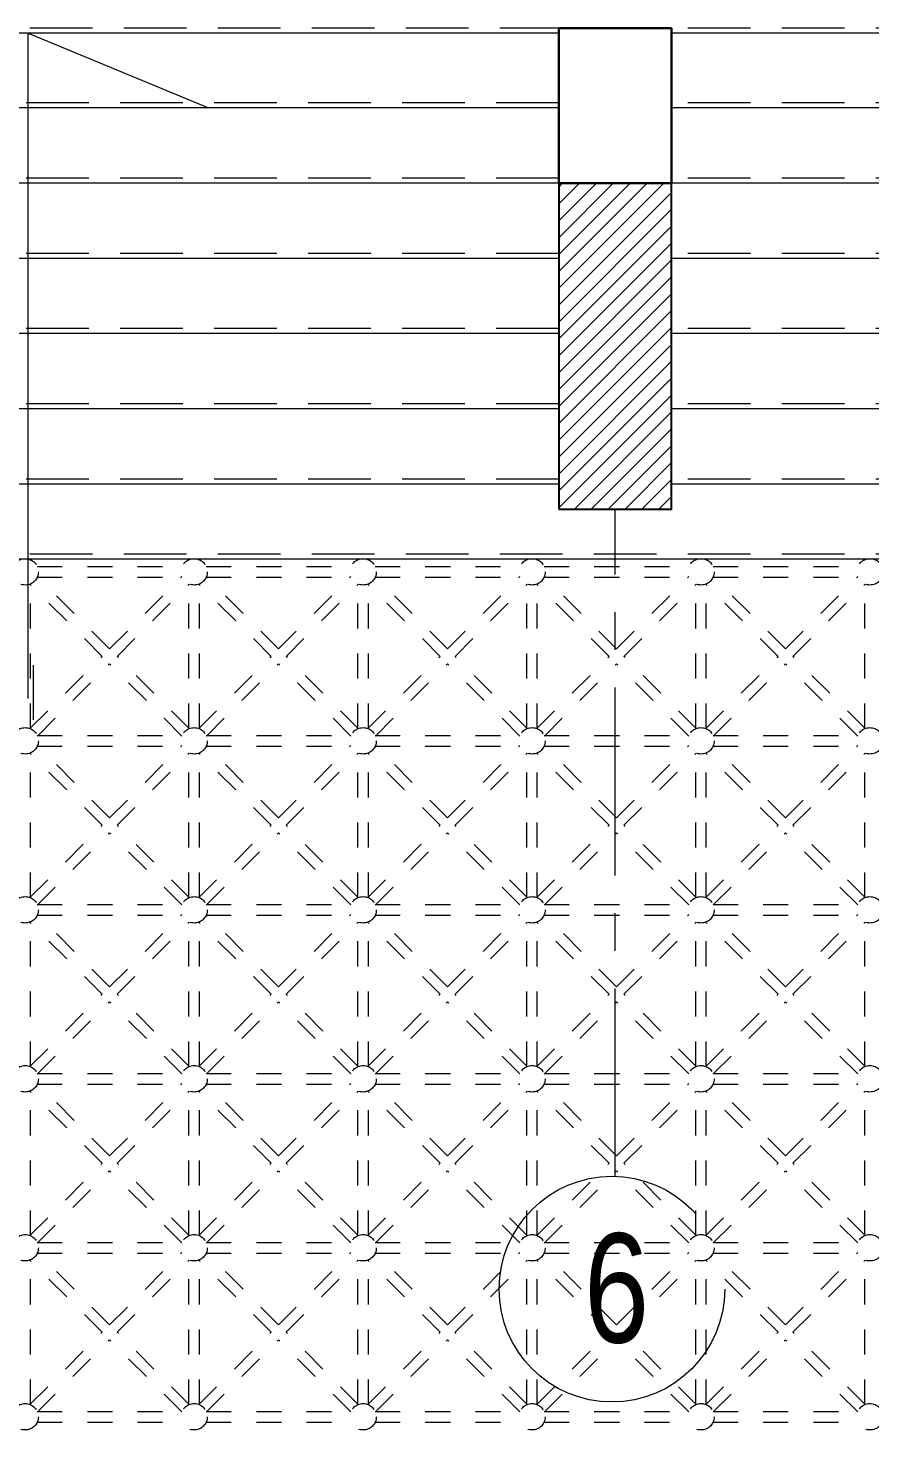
# Model space of a CAD drawing. Extents: x 800 to 995, y 398 to 804.
# Drawn here: x 888.19 to 891.55, y 772.94 to 778.53 of the extents above; entities that cross this region are included whole.
import ezdxf

# ---------------------------------------------------------------- set-up
doc = ezdxf.new("R2010")
doc.units = 0
doc.header["$MEASUREMENT"] = 0
doc.linetypes.add('CENTERX2', pattern=[4, 2.5, -0.5, 0.5, -0.5])
doc.linetypes.add('HIDDEN', pattern=[0.375, 0.25, -0.125])
for name, color, linetype, lineweight in [('axis', 1, 'CENTERX2', 5), ('Bayad', 250, 'CONTINUOUS', 0), ('Column', 6, 'CONTINUOUS', 25), ('hatch', 252, 'CONTINUOUS', 9), ('stairs', 50, 'CONTINUOUS', 9), ('txt in circle', 11, 'CONTINUOUS', 13), ('Wall', 252, 'CONTINUOUS', 30)]:
    doc.layers.add(name, color=color, linetype=linetype, lineweight=lineweight)
doc.styles.add('SOSA2', font='SOSA.shx', dxfattribs={"width": 0.8})

msp = doc.modelspace()

# ---------------------------------------------------------------- hatches: boundary and pattern name
at = {"layer": 'hatch'}
h = msp.add_hatch(dxfattribs=at)
h.set_pattern_fill('ANSI31', color=252, scale=0.015, style=0)
h.set_pattern_definition([(45, (1091.292394, 462.291326), (-0.0336759605, 0.0336759605), [])])
h.paths.add_polyline_path([(890.3102, 776.6134), (890.7602, 776.6134), (890.7602, 777.9134), (890.3102, 777.9134)])

# ---------------------------------------------------------------- linework, layer by layer
at = {"layer": 'axis', "color": 0, "ltscale": 0.3}
msp.add_line((890.5352, 773.9522), (890.5352, 776.6134), dxfattribs=at)
at = {"layer": 'axis', "color": 0}
msp.add_circle((890.5218, 773.5024), 0.45, dxfattribs=at)
at = {"layer": 'Bayad', "linetype": 'HIDDEN', "lineweight": 9, "ltscale": 0.01}
for p, q in [((888.2295, 776.3845), (888.807, 776.3845)), ((888.2295, 776.3845), (888.807, 776.3845)), ((888.9035, 776.3845), (889.481, 776.3845)), ((888.9035, 776.3845), (889.481, 776.3845)), ((889.5775, 776.3845), (890.155, 776.3845)), ((889.5775, 776.3845), (890.155, 776.3845)), ((890.2515, 776.3845), (890.829, 776.3845)), ((890.2515, 776.3845), (890.829, 776.3845)), ((890.9255, 776.3845), (891.503, 776.3845)), ((890.9255, 776.3845), (891.503, 776.3845)), ((888.4884, 776.0264), (888.2005, 776.3144)), ((888.4884, 776.0264), (888.2005, 776.3144)), ((888.2023, 775.7377), (888.2023, 776.3151)), ((888.2023, 775.7377), (888.2023, 776.3151)), ((888.2295, 776.3423), (888.807, 776.3423)), ((888.2295, 776.3423), (888.807, 776.3423)), ((888.5182, 776.0562), (888.2303, 776.3442)), ((888.5182, 776.0562), (888.2303, 776.3442)), ((888.5182, 776.0562), (888.8062, 776.3442)), ((888.5182, 776.0562), (888.8062, 776.3442)), ((888.548, 776.0264), (888.836, 776.3144)), ((888.548, 776.0264), (888.836, 776.3144)), ((888.8342, 775.7377), (888.8342, 776.3151)), ((888.8342, 775.7377), (888.8342, 776.3151)), ((889.1624, 776.0264), (888.8745, 776.3144)), ((889.1624, 776.0264), (888.8745, 776.3144)), ((888.8763, 775.7377), (888.8763, 776.3151)), ((888.8763, 775.7377), (888.8763, 776.3151)), ((888.9035, 776.3423), (889.481, 776.3423)), ((888.9035, 776.3423), (889.481, 776.3423)), ((889.1922, 776.0562), (888.9043, 776.3442)), ((889.1922, 776.0562), (888.9043, 776.3442)), ((889.1922, 776.0562), (889.4802, 776.3442)), ((889.1922, 776.0562), (889.4802, 776.3442)), ((889.222, 776.0264), (889.51, 776.3144)), ((889.222, 776.0264), (889.51, 776.3144)), ((889.5082, 775.7377), (889.5082, 776.3151)), ((889.5082, 775.7377), (889.5082, 776.3151)), ((889.8364, 776.0264), (889.5485, 776.3144)), ((889.8364, 776.0264), (889.5485, 776.3144)), ((889.5503, 775.7377), (889.5503, 776.3151)), ((889.5503, 775.7377), (889.5503, 776.3151)), ((889.5775, 776.3423), (890.155, 776.3423)), ((889.5775, 776.3423), (890.155, 776.3423)), ((889.8662, 776.0562), (889.5783, 776.3442)), ((889.8662, 776.0562), (889.5783, 776.3442)), ((889.8662, 776.0562), (890.1542, 776.3442)), ((889.8662, 776.0562), (890.1542, 776.3442)), ((889.896, 776.0264), (890.184, 776.3144)), ((889.896, 776.0264), (890.184, 776.3144)), ((890.1822, 775.7377), (890.1822, 776.3151)), ((890.1822, 775.7377), (890.1822, 776.3151)), ((890.5104, 776.0264), (890.2225, 776.3144)), ((890.5104, 776.0264), (890.2225, 776.3144)), ((890.2243, 775.7377), (890.2243, 776.3151)), ((890.2243, 775.7377), (890.2243, 776.3151)), ((890.2515, 776.3423), (890.829, 776.3423)), ((890.2515, 776.3423), (890.829, 776.3423)), ((890.5402, 776.0562), (890.2523, 776.3442)), ((890.5402, 776.0562), (890.2523, 776.3442)), ((890.5402, 776.0562), (890.8282, 776.3442)), ((890.5402, 776.0562), (890.8282, 776.3442)), ((890.57, 776.0264), (890.858, 776.3144)), ((890.57, 776.0264), (890.858, 776.3144)), ((890.8562, 775.7377), (890.8562, 776.3151)), ((890.8562, 775.7377), (890.8562, 776.3151)), ((891.1844, 776.0264), (890.8965, 776.3144)), ((891.1844, 776.0264), (890.8965, 776.3144)), ((890.8983, 775.7377), (890.8983, 776.3151)), ((890.8983, 775.7377), (890.8983, 776.3151)), ((890.9255, 776.3423), (891.503, 776.3423)), ((890.9255, 776.3423), (891.503, 776.3423)), ((891.2142, 776.0562), (890.9263, 776.3442)), ((891.2142, 776.0562), (890.9263, 776.3442)), ((891.2142, 776.0562), (891.5022, 776.3442)), ((891.2142, 776.0562), (891.5022, 776.3442)), ((891.244, 776.0264), (891.532, 776.3144)), ((891.244, 776.0264), (891.532, 776.3144)), ((891.5302, 775.7377), (891.5302, 776.3151)), ((891.5302, 775.7377), (891.5302, 776.3151)), ((888.2005, 775.7384), (888.4884, 776.0264)), ((888.2005, 775.7384), (888.4884, 776.0264)), ((888.836, 775.7384), (888.548, 776.0264)), ((888.836, 775.7384), (888.548, 776.0264)), ((888.8745, 775.7384), (889.1624, 776.0264)), ((888.8745, 775.7384), (889.1624, 776.0264)), ((889.51, 775.7384), (889.222, 776.0264)), ((889.51, 775.7384), (889.222, 776.0264)), ((889.5485, 775.7384), (889.8364, 776.0264)), ((889.5485, 775.7384), (889.8364, 776.0264)), ((890.184, 775.7384), (889.896, 776.0264)), ((890.184, 775.7384), (889.896, 776.0264)), ((890.2225, 775.7384), (890.5104, 776.0264)), ((890.2225, 775.7384), (890.5104, 776.0264)), ((890.858, 775.7384), (890.57, 776.0264)), ((890.858, 775.7384), (890.57, 776.0264)), ((890.8965, 775.7384), (891.1844, 776.0264)), ((890.8965, 775.7384), (891.1844, 776.0264)), ((891.532, 775.7384), (891.244, 776.0264)), ((891.532, 775.7384), (891.244, 776.0264)), ((888.2303, 775.7086), (888.5182, 775.9966)), ((888.2303, 775.7086), (888.5182, 775.9966)), ((888.8062, 775.7086), (888.5182, 775.9966)), ((888.8062, 775.7086), (888.5182, 775.9966)), ((888.9043, 775.7086), (889.1922, 775.9966)), ((888.9043, 775.7086), (889.1922, 775.9966)), ((889.4802, 775.7086), (889.1922, 775.9966)), ((889.4802, 775.7086), (889.1922, 775.9966)), ((889.5783, 775.7086), (889.8662, 775.9966)), ((889.5783, 775.7086), (889.8662, 775.9966)), ((890.1542, 775.7086), (889.8662, 775.9966)), ((890.1542, 775.7086), (889.8662, 775.9966)), ((890.2523, 775.7086), (890.5402, 775.9966)), ((890.2523, 775.7086), (890.5402, 775.9966)), ((890.8282, 775.7086), (890.5402, 775.9966)), ((890.8282, 775.7086), (890.5402, 775.9966)), ((890.9263, 775.7086), (891.2142, 775.9966)), ((890.9263, 775.7086), (891.2142, 775.9966)), ((891.5022, 775.7086), (891.2142, 775.9966)), ((891.5022, 775.7086), (891.2142, 775.9966)), ((888.2295, 775.7105), (888.807, 775.7105)), ((888.2295, 775.7105), (888.807, 775.7105)), ((888.2295, 775.7105), (888.807, 775.7105)), ((888.2295, 775.7105), (888.807, 775.7105)), ((888.9035, 775.7105), (889.481, 775.7105)), ((888.9035, 775.7105), (889.481, 775.7105)), ((888.9035, 775.7105), (889.481, 775.7105)), ((888.9035, 775.7105), (889.481, 775.7105)), ((889.5775, 775.7105), (890.155, 775.7105)), ((889.5775, 775.7105), (890.155, 775.7105)), ((889.5775, 775.7105), (890.155, 775.7105)), ((889.5775, 775.7105), (890.155, 775.7105)), ((890.2515, 775.7105), (890.829, 775.7105)), ((890.2515, 775.7105), (890.829, 775.7105)), ((890.2515, 775.7105), (890.829, 775.7105)), ((890.2515, 775.7105), (890.829, 775.7105)), ((890.9255, 775.7105), (891.503, 775.7105)), ((890.9255, 775.7105), (891.503, 775.7105)), ((890.9255, 775.7105), (891.503, 775.7105)), ((890.9255, 775.7105), (891.503, 775.7105)), ((888.4884, 775.3524), (888.2005, 775.6404)), ((888.4884, 775.3524), (888.2005, 775.6404)), ((888.2023, 775.0637), (888.2023, 775.6411)), ((888.2023, 775.0637), (888.2023, 775.6411)), ((888.2295, 775.6683), (888.807, 775.6683)), ((888.2295, 775.6683), (888.807, 775.6683)), ((888.2295, 775.6683), (888.807, 775.6683)), ((888.2295, 775.6683), (888.807, 775.6683)), ((888.5182, 775.3822), (888.2303, 775.6702)), ((888.5182, 775.3822), (888.2303, 775.6702)), ((888.5182, 775.3822), (888.8062, 775.6702)), ((888.5182, 775.3822), (888.8062, 775.6702)), ((888.548, 775.3524), (888.836, 775.6404)), ((888.548, 775.3524), (888.836, 775.6404)), ((888.8342, 775.0637), (888.8342, 775.6411)), ((888.8342, 775.0637), (888.8342, 775.6411)), ((889.1624, 775.3524), (888.8745, 775.6404)), ((889.1624, 775.3524), (888.8745, 775.6404)), ((888.8763, 775.0637), (888.8763, 775.6411)), ((888.8763, 775.0637), (888.8763, 775.6411)), ((888.9035, 775.6683), (889.481, 775.6683)), ((888.9035, 775.6683), (889.481, 775.6683)), ((888.9035, 775.6683), (889.481, 775.6683)), ((888.9035, 775.6683), (889.481, 775.6683)), ((889.1922, 775.3822), (888.9043, 775.6702)), ((889.1922, 775.3822), (888.9043, 775.6702)), ((889.1922, 775.3822), (889.4802, 775.6702)), ((889.1922, 775.3822), (889.4802, 775.6702)), ((889.222, 775.3524), (889.51, 775.6404)), ((889.222, 775.3524), (889.51, 775.6404)), ((889.5082, 775.0637), (889.5082, 775.6411)), ((889.5082, 775.0637), (889.5082, 775.6411)), ((889.8364, 775.3524), (889.5485, 775.6404)), ((889.8364, 775.3524), (889.5485, 775.6404)), ((889.5503, 775.0637), (889.5503, 775.6411)), ((889.5503, 775.0637), (889.5503, 775.6411)), ((889.5775, 775.6683), (890.155, 775.6683)), ((889.5775, 775.6683), (890.155, 775.6683)), ((889.5775, 775.6683), (890.155, 775.6683)), ((889.5775, 775.6683), (890.155, 775.6683)), ((889.8662, 775.3822), (889.5783, 775.6702)), ((889.8662, 775.3822), (889.5783, 775.6702)), ((889.8662, 775.3822), (890.1542, 775.6702)), ((889.8662, 775.3822), (890.1542, 775.6702)), ((889.896, 775.3524), (890.184, 775.6404)), ((889.896, 775.3524), (890.184, 775.6404)), ((890.1822, 775.0637), (890.1822, 775.6411)), ((890.1822, 775.0637), (890.1822, 775.6411)), ((890.5104, 775.3524), (890.2225, 775.6404)), ((890.5104, 775.3524), (890.2225, 775.6404)), ((890.2243, 775.0637), (890.2243, 775.6411)), ((890.2243, 775.0637), (890.2243, 775.6411)), ((890.2515, 775.6683), (890.829, 775.6683)), ((890.2515, 775.6683), (890.829, 775.6683)), ((890.2515, 775.6683), (890.829, 775.6683)), ((890.2515, 775.6683), (890.829, 775.6683)), ((890.5402, 775.3822), (890.2523, 775.6702)), ((890.5402, 775.3822), (890.2523, 775.6702)), ((890.5402, 775.3822), (890.8282, 775.6702)), ((890.5402, 775.3822), (890.8282, 775.6702)), ((890.57, 775.3524), (890.858, 775.6404)), ((890.57, 775.3524), (890.858, 775.6404)), ((890.8562, 775.0637), (890.8562, 775.6411)), ((890.8562, 775.0637), (890.8562, 775.6411)), ((891.1844, 775.3524), (890.8965, 775.6404)), ((891.1844, 775.3524), (890.8965, 775.6404)), ((890.8983, 775.0637), (890.8983, 775.6411)), ((890.8983, 775.0637), (890.8983, 775.6411)), ((890.9255, 775.6683), (891.503, 775.6683)), ((890.9255, 775.6683), (891.503, 775.6683)), ((890.9255, 775.6683), (891.503, 775.6683)), ((890.9255, 775.6683), (891.503, 775.6683)), ((891.2142, 775.3822), (890.9263, 775.6702)), ((891.2142, 775.3822), (890.9263, 775.6702)), ((891.2142, 775.3822), (891.5022, 775.6702)), ((891.2142, 775.3822), (891.5022, 775.6702)), ((891.244, 775.3524), (891.532, 775.6404)), ((891.244, 775.3524), (891.532, 775.6404)), ((891.5302, 775.0637), (891.5302, 775.6411)), ((891.5302, 775.0637), (891.5302, 775.6411)), ((888.2005, 775.0644), (888.4884, 775.3524)), ((888.2005, 775.0644), (888.4884, 775.3524)), ((888.836, 775.0644), (888.548, 775.3524)), ((888.836, 775.0644), (888.548, 775.3524)), ((888.8745, 775.0644), (889.1624, 775.3524)), ((888.8745, 775.0644), (889.1624, 775.3524)), ((889.51, 775.0644), (889.222, 775.3524)), ((889.51, 775.0644), (889.222, 775.3524)), ((889.5485, 775.0644), (889.8364, 775.3524)), ((889.5485, 775.0644), (889.8364, 775.3524)), ((890.184, 775.0644), (889.896, 775.3524)), ((890.184, 775.0644), (889.896, 775.3524)), ((890.2225, 775.0644), (890.5104, 775.3524)), ((890.2225, 775.0644), (890.5104, 775.3524)), ((890.858, 775.0644), (890.57, 775.3524)), ((890.858, 775.0644), (890.57, 775.3524)), ((890.8965, 775.0644), (891.1844, 775.3524)), ((890.8965, 775.0644), (891.1844, 775.3524)), ((891.532, 775.0644), (891.244, 775.3524)), ((891.532, 775.0644), (891.244, 775.3524)), ((888.2303, 775.0346), (888.5182, 775.3226)), ((888.2303, 775.0346), (888.5182, 775.3226)), ((888.8062, 775.0346), (888.5182, 775.3226)), ((888.8062, 775.0346), (888.5182, 775.3226)), ((888.9043, 775.0346), (889.1922, 775.3226)), ((888.9043, 775.0346), (889.1922, 775.3226)), ((889.4802, 775.0346), (889.1922, 775.3226)), ((889.4802, 775.0346), (889.1922, 775.3226)), ((889.5783, 775.0346), (889.8662, 775.3226)), ((889.5783, 775.0346), (889.8662, 775.3226)), ((890.1542, 775.0346), (889.8662, 775.3226)), ((890.1542, 775.0346), (889.8662, 775.3226)), ((890.2523, 775.0346), (890.5402, 775.3226)), ((890.2523, 775.0346), (890.5402, 775.3226)), ((890.8282, 775.0346), (890.5402, 775.3226)), ((890.8282, 775.0346), (890.5402, 775.3226)), ((890.9263, 775.0346), (891.2142, 775.3226)), ((890.9263, 775.0346), (891.2142, 775.3226)), ((891.5022, 775.0346), (891.2142, 775.3226)), ((891.5022, 775.0346), (891.2142, 775.3226)), ((888.2295, 775.0365), (888.807, 775.0365)), ((888.2295, 775.0365), (888.807, 775.0365)), ((888.9035, 775.0365), (889.481, 775.0365)), ((888.9035, 775.0365), (889.481, 775.0365)), ((889.5775, 775.0365), (890.155, 775.0365)), ((889.5775, 775.0365), (890.155, 775.0365)), ((890.2515, 775.0365), (890.829, 775.0365)), ((890.2515, 775.0365), (890.829, 775.0365)), ((890.9255, 775.0365), (891.503, 775.0365)), ((890.9255, 775.0365), (891.503, 775.0365)), ((888.4884, 774.6784), (888.2005, 774.9664)), ((888.4884, 774.6784), (888.2005, 774.9664)), ((888.2023, 774.3897), (888.2023, 774.9671)), ((888.2023, 774.3897), (888.2023, 774.9671)), ((888.2295, 774.9943), (888.807, 774.9943)), ((888.2295, 774.9943), (888.807, 774.9943)), ((888.5182, 774.7082), (888.2303, 774.9962)), ((888.5182, 774.7082), (888.2303, 774.9962)), ((888.5182, 774.7082), (888.8062, 774.9962)), ((888.5182, 774.7082), (888.8062, 774.9962)), ((888.548, 774.6784), (888.836, 774.9664)), ((888.548, 774.6784), (888.836, 774.9664)), ((888.8342, 774.3897), (888.8342, 774.9671)), ((888.8342, 774.3897), (888.8342, 774.9671)), ((889.1624, 774.6784), (888.8745, 774.9664)), ((889.1624, 774.6784), (888.8745, 774.9664)), ((888.8763, 774.3897), (888.8763, 774.9671)), ((888.8763, 774.3897), (888.8763, 774.9671)), ((888.9035, 774.9943), (889.481, 774.9943)), ((888.9035, 774.9943), (889.481, 774.9943)), ((889.1922, 774.7082), (888.9043, 774.9962)), ((889.1922, 774.7082), (888.9043, 774.9962)), ((889.1922, 774.7082), (889.4802, 774.9962)), ((889.1922, 774.7082), (889.4802, 774.9962)), ((889.222, 774.6784), (889.51, 774.9664)), ((889.222, 774.6784), (889.51, 774.9664)), ((889.5082, 774.3897), (889.5082, 774.9671)), ((889.5082, 774.3897), (889.5082, 774.9671)), ((889.8364, 774.6784), (889.5485, 774.9664)), ((889.8364, 774.6784), (889.5485, 774.9664)), ((889.5503, 774.3897), (889.5503, 774.9671)), ((889.5503, 774.3897), (889.5503, 774.9671)), ((889.5775, 774.9943), (890.155, 774.9943)), ((889.5775, 774.9943), (890.155, 774.9943)), ((889.8662, 774.7082), (889.5783, 774.9962)), ((889.8662, 774.7082), (889.5783, 774.9962)), ((889.8662, 774.7082), (890.1542, 774.9962)), ((889.8662, 774.7082), (890.1542, 774.9962)), ((889.896, 774.6784), (890.184, 774.9664)), ((889.896, 774.6784), (890.184, 774.9664)), ((890.1822, 774.3897), (890.1822, 774.9671)), ((890.1822, 774.3897), (890.1822, 774.9671)), ((890.5104, 774.6784), (890.2225, 774.9664)), ((890.5104, 774.6784), (890.2225, 774.9664)), ((890.2243, 774.3897), (890.2243, 774.9671)), ((890.2243, 774.3897), (890.2243, 774.9671)), ((890.2515, 774.9943), (890.829, 774.9943)), ((890.2515, 774.9943), (890.829, 774.9943)), ((890.5402, 774.7082), (890.2523, 774.9962)), ((890.5402, 774.7082), (890.2523, 774.9962)), ((890.5402, 774.7082), (890.8282, 774.9962)), ((890.5402, 774.7082), (890.8282, 774.9962)), ((890.57, 774.6784), (890.858, 774.9664)), ((890.57, 774.6784), (890.858, 774.9664)), ((890.8562, 774.3897), (890.8562, 774.9671)), ((890.8562, 774.3897), (890.8562, 774.9671)), ((891.1844, 774.6784), (890.8965, 774.9664)), ((891.1844, 774.6784), (890.8965, 774.9664)), ((890.8983, 774.3897), (890.8983, 774.9671)), ((890.8983, 774.3897), (890.8983, 774.9671)), ((890.9255, 774.9943), (891.503, 774.9943)), ((890.9255, 774.9943), (891.503, 774.9943)), ((891.2142, 774.7082), (890.9263, 774.9962)), ((891.2142, 774.7082), (890.9263, 774.9962)), ((891.2142, 774.7082), (891.5022, 774.9962)), ((891.2142, 774.7082), (891.5022, 774.9962)), ((891.244, 774.6784), (891.532, 774.9664)), ((891.244, 774.6784), (891.532, 774.9664)), ((891.5302, 774.3897), (891.5302, 774.9671)), ((891.5302, 774.3897), (891.5302, 774.9671)), ((888.2005, 774.3904), (888.4884, 774.6784)), ((888.2005, 774.3904), (888.4884, 774.6784)), ((888.836, 774.3904), (888.548, 774.6784)), ((888.836, 774.3904), (888.548, 774.6784)), ((888.8745, 774.3904), (889.1624, 774.6784)), ((888.8745, 774.3904), (889.1624, 774.6784)), ((889.51, 774.3904), (889.222, 774.6784)), ((889.51, 774.3904), (889.222, 774.6784)), ((889.5485, 774.3904), (889.8364, 774.6784)), ((889.5485, 774.3904), (889.8364, 774.6784)), ((890.184, 774.3904), (889.896, 774.6784)), ((890.184, 774.3904), (889.896, 774.6784)), ((890.2225, 774.3904), (890.5104, 774.6784)), ((890.2225, 774.3904), (890.5104, 774.6784)), ((890.858, 774.3904), (890.57, 774.6784)), ((890.858, 774.3904), (890.57, 774.6784)), ((890.8965, 774.3904), (891.1844, 774.6784)), ((890.8965, 774.3904), (891.1844, 774.6784)), ((891.532, 774.3904), (891.244, 774.6784)), ((891.532, 774.3904), (891.244, 774.6784)), ((888.2303, 774.3606), (888.5182, 774.6486)), ((888.2303, 774.3606), (888.5182, 774.6486)), ((888.8062, 774.3606), (888.5182, 774.6486)), ((888.8062, 774.3606), (888.5182, 774.6486)), ((888.9043, 774.3606), (889.1922, 774.6486)), ((888.9043, 774.3606), (889.1922, 774.6486)), ((889.4802, 774.3606), (889.1922, 774.6486)), ((889.4802, 774.3606), (889.1922, 774.6486)), ((889.5783, 774.3606), (889.8662, 774.6486)), ((889.5783, 774.3606), (889.8662, 774.6486)), ((890.1542, 774.3606), (889.8662, 774.6486)), ((890.1542, 774.3606), (889.8662, 774.6486)), ((890.2523, 774.3606), (890.5402, 774.6486)), ((890.2523, 774.3606), (890.5402, 774.6486)), ((890.8282, 774.3606), (890.5402, 774.6486)), ((890.8282, 774.3606), (890.5402, 774.6486)), ((890.9263, 774.3606), (891.2142, 774.6486)), ((890.9263, 774.3606), (891.2142, 774.6486)), ((891.5022, 774.3606), (891.2142, 774.6486)), ((891.5022, 774.3606), (891.2142, 774.6486)), ((888.2295, 774.3625), (888.807, 774.3625)), ((888.2295, 774.3625), (888.807, 774.3625)), ((888.2295, 774.3625), (888.807, 774.3625)), ((888.2295, 774.3625), (888.807, 774.3625)), ((888.9035, 774.3625), (889.481, 774.3625)), ((888.9035, 774.3625), (889.481, 774.3625)), ((888.9035, 774.3625), (889.481, 774.3625)), ((888.9035, 774.3625), (889.481, 774.3625)), ((889.5775, 774.3625), (890.155, 774.3625)), ((889.5775, 774.3625), (890.155, 774.3625)), ((889.5775, 774.3625), (890.155, 774.3625)), ((889.5775, 774.3625), (890.155, 774.3625)), ((890.2515, 774.3625), (890.829, 774.3625)), ((890.2515, 774.3625), (890.829, 774.3625)), ((890.2515, 774.3625), (890.829, 774.3625)), ((890.2515, 774.3625), (890.829, 774.3625)), ((890.9255, 774.3625), (891.503, 774.3625)), ((890.9255, 774.3625), (891.503, 774.3625)), ((890.9255, 774.3625), (891.503, 774.3625)), ((890.9255, 774.3625), (891.503, 774.3625)), ((888.4884, 774.0044), (888.2005, 774.2924)), ((888.4884, 774.0044), (888.2005, 774.2924)), ((888.2023, 773.7157), (888.2023, 774.2931)), ((888.2023, 773.7157), (888.2023, 774.2931)), ((888.2295, 774.3203), (888.807, 774.3203)), ((888.2295, 774.3203), (888.807, 774.3203)), ((888.2295, 774.3203), (888.807, 774.3203)), ((888.2295, 774.3203), (888.807, 774.3203)), ((888.5182, 774.0342), (888.2303, 774.3222)), ((888.5182, 774.0342), (888.2303, 774.3222)), ((888.5182, 774.0342), (888.8062, 774.3222)), ((888.5182, 774.0342), (888.8062, 774.3222)), ((888.548, 774.0044), (888.836, 774.2924)), ((888.548, 774.0044), (888.836, 774.2924)), ((888.8342, 773.7157), (888.8342, 774.2931)), ((888.8342, 773.7157), (888.8342, 774.2931)), ((889.1624, 774.0044), (888.8745, 774.2924)), ((889.1624, 774.0044), (888.8745, 774.2924)), ((888.8763, 773.7157), (888.8763, 774.2931)), ((888.8763, 773.7157), (888.8763, 774.2931)), ((888.9035, 774.3203), (889.481, 774.3203)), ((888.9035, 774.3203), (889.481, 774.3203)), ((888.9035, 774.3203), (889.481, 774.3203)), ((888.9035, 774.3203), (889.481, 774.3203)), ((889.1922, 774.0342), (888.9043, 774.3222)), ((889.1922, 774.0342), (888.9043, 774.3222)), ((889.1922, 774.0342), (889.4802, 774.3222)), ((889.1922, 774.0342), (889.4802, 774.3222)), ((889.222, 774.0044), (889.51, 774.2924)), ((889.222, 774.0044), (889.51, 774.2924)), ((889.5082, 773.7157), (889.5082, 774.2931)), ((889.5082, 773.7157), (889.5082, 774.2931)), ((889.8364, 774.0044), (889.5485, 774.2924)), ((889.8364, 774.0044), (889.5485, 774.2924)), ((889.5503, 773.7157), (889.5503, 774.2931)), ((889.5503, 773.7157), (889.5503, 774.2931)), ((889.5775, 774.3203), (890.155, 774.3203)), ((889.5775, 774.3203), (890.155, 774.3203)), ((889.5775, 774.3203), (890.155, 774.3203)), ((889.5775, 774.3203), (890.155, 774.3203)), ((889.8662, 774.0342), (889.5783, 774.3222)), ((889.8662, 774.0342), (889.5783, 774.3222)), ((889.8662, 774.0342), (890.1542, 774.3222)), ((889.8662, 774.0342), (890.1542, 774.3222)), ((889.896, 774.0044), (890.184, 774.2924)), ((889.896, 774.0044), (890.184, 774.2924)), ((890.1822, 773.7157), (890.1822, 774.2931)), ((890.1822, 773.7157), (890.1822, 774.2931)), ((890.5104, 774.0044), (890.2225, 774.2924)), ((890.5104, 774.0044), (890.2225, 774.2924)), ((890.2243, 773.7157), (890.2243, 774.2931)), ((890.2243, 773.7157), (890.2243, 774.2931)), ((890.2515, 774.3203), (890.829, 774.3203)), ((890.2515, 774.3203), (890.829, 774.3203)), ((890.2515, 774.3203), (890.829, 774.3203)), ((890.2515, 774.3203), (890.829, 774.3203)), ((890.5402, 774.0342), (890.2523, 774.3222)), ((890.5402, 774.0342), (890.2523, 774.3222)), ((890.5402, 774.0342), (890.8282, 774.3222)), ((890.5402, 774.0342), (890.8282, 774.3222)), ((890.57, 774.0044), (890.858, 774.2924)), ((890.57, 774.0044), (890.858, 774.2924)), ((890.8562, 773.7157), (890.8562, 774.2931)), ((890.8562, 773.7157), (890.8562, 774.2931)), ((891.1844, 774.0044), (890.8965, 774.2924)), ((891.1844, 774.0044), (890.8965, 774.2924)), ((890.8983, 773.7157), (890.8983, 774.2931)), ((890.8983, 773.7157), (890.8983, 774.2931)), ((890.9255, 774.3203), (891.503, 774.3203)), ((890.9255, 774.3203), (891.503, 774.3203)), ((890.9255, 774.3203), (891.503, 774.3203)), ((890.9255, 774.3203), (891.503, 774.3203)), ((891.2142, 774.0342), (890.9263, 774.3222)), ((891.2142, 774.0342), (890.9263, 774.3222)), ((891.2142, 774.0342), (891.5022, 774.3222)), ((891.2142, 774.0342), (891.5022, 774.3222)), ((891.244, 774.0044), (891.532, 774.2924)), ((891.244, 774.0044), (891.532, 774.2924)), ((891.5302, 773.7157), (891.5302, 774.2931)), ((891.5302, 773.7157), (891.5302, 774.2931)), ((888.2005, 773.7164), (888.4884, 774.0044)), ((888.2005, 773.7164), (888.4884, 774.0044)), ((888.836, 773.7164), (888.548, 774.0044)), ((888.836, 773.7164), (888.548, 774.0044)), ((888.8745, 773.7164), (889.1624, 774.0044)), ((888.8745, 773.7164), (889.1624, 774.0044)), ((889.51, 773.7164), (889.222, 774.0044)), ((889.51, 773.7164), (889.222, 774.0044)), ((889.5485, 773.7164), (889.8364, 774.0044)), ((889.5485, 773.7164), (889.8364, 774.0044)), ((890.184, 773.7164), (889.896, 774.0044)), ((890.184, 773.7164), (889.896, 774.0044)), ((890.2225, 773.7164), (890.5104, 774.0044)), ((890.2225, 773.7164), (890.5104, 774.0044)), ((890.858, 773.7164), (890.57, 774.0044)), ((890.858, 773.7164), (890.57, 774.0044)), ((890.8965, 773.7164), (891.1844, 774.0044)), ((890.8965, 773.7164), (891.1844, 774.0044)), ((891.532, 773.7164), (891.244, 774.0044)), ((891.532, 773.7164), (891.244, 774.0044)), ((888.2303, 773.6866), (888.5182, 773.9746)), ((888.2303, 773.6866), (888.5182, 773.9746)), ((888.8062, 773.6866), (888.5182, 773.9746)), ((888.8062, 773.6866), (888.5182, 773.9746)), ((888.9043, 773.6866), (889.1922, 773.9746)), ((888.9043, 773.6866), (889.1922, 773.9746)), ((889.4802, 773.6866), (889.1922, 773.9746)), ((889.4802, 773.6866), (889.1922, 773.9746)), ((889.5783, 773.6866), (889.8662, 773.9746)), ((889.5783, 773.6866), (889.8662, 773.9746)), ((890.1542, 773.6866), (889.8662, 773.9746)), ((890.1542, 773.6866), (889.8662, 773.9746)), ((890.2523, 773.6866), (890.5402, 773.9746)), ((890.2523, 773.6866), (890.5402, 773.9746)), ((890.8282, 773.6866), (890.5402, 773.9746)), ((890.8282, 773.6866), (890.5402, 773.9746)), ((890.9263, 773.6866), (891.2142, 773.9746)), ((890.9263, 773.6866), (891.2142, 773.9746)), ((891.5022, 773.6866), (891.2142, 773.9746)), ((891.5022, 773.6866), (891.2142, 773.9746)), ((888.2295, 773.6885), (888.807, 773.6885)), ((888.2295, 773.6885), (888.807, 773.6885)), ((888.9035, 773.6885), (889.481, 773.6885)), ((888.9035, 773.6885), (889.481, 773.6885)), ((889.5775, 773.6885), (890.155, 773.6885)), ((889.5775, 773.6885), (890.155, 773.6885)), ((890.2515, 773.6885), (890.829, 773.6885)), ((890.2515, 773.6885), (890.829, 773.6885)), ((890.9255, 773.6885), (891.503, 773.6885)), ((890.9255, 773.6885), (891.503, 773.6885)), ((888.4884, 773.3304), (888.2005, 773.6184)), ((888.4884, 773.3304), (888.2005, 773.6184)), ((888.2023, 773.0417), (888.2023, 773.6191)), ((888.2023, 773.0417), (888.2023, 773.6191)), ((888.2295, 773.6463), (888.807, 773.6463)), ((888.2295, 773.6463), (888.807, 773.6463)), ((888.5182, 773.3602), (888.2303, 773.6482)), ((888.5182, 773.3602), (888.2303, 773.6482)), ((888.5182, 773.3602), (888.8062, 773.6482)), ((888.5182, 773.3602), (888.8062, 773.6482)), ((888.548, 773.3304), (888.836, 773.6184)), ((888.548, 773.3304), (888.836, 773.6184)), ((888.8342, 773.0417), (888.8342, 773.6191)), ((888.8342, 773.0417), (888.8342, 773.6191)), ((889.1624, 773.3304), (888.8745, 773.6184)), ((889.1624, 773.3304), (888.8745, 773.6184)), ((888.8763, 773.0417), (888.8763, 773.6191)), ((888.8763, 773.0417), (888.8763, 773.6191)), ((888.9035, 773.6463), (889.481, 773.6463)), ((888.9035, 773.6463), (889.481, 773.6463)), ((889.1922, 773.3602), (888.9043, 773.6482)), ((889.1922, 773.3602), (888.9043, 773.6482)), ((889.1922, 773.3602), (889.4802, 773.6482)), ((889.1922, 773.3602), (889.4802, 773.6482)), ((889.222, 773.3304), (889.51, 773.6184)), ((889.222, 773.3304), (889.51, 773.6184)), ((889.5082, 773.0417), (889.5082, 773.6191)), ((889.5082, 773.0417), (889.5082, 773.6191)), ((889.8364, 773.3304), (889.5485, 773.6184)), ((889.8364, 773.3304), (889.5485, 773.6184)), ((889.5503, 773.0417), (889.5503, 773.6191)), ((889.5503, 773.0417), (889.5503, 773.6191)), ((889.5775, 773.6463), (890.155, 773.6463)), ((889.5775, 773.6463), (890.155, 773.6463)), ((889.8662, 773.3602), (889.5783, 773.6482)), ((889.8662, 773.3602), (889.5783, 773.6482)), ((889.8662, 773.3602), (890.1542, 773.6482)), ((889.8662, 773.3602), (890.1542, 773.6482)), ((889.896, 773.3304), (890.184, 773.6184)), ((889.896, 773.3304), (890.184, 773.6184)), ((890.1822, 773.0417), (890.1822, 773.6191)), ((890.1822, 773.0417), (890.1822, 773.6191)), ((890.5104, 773.3304), (890.2225, 773.6184)), ((890.5104, 773.3304), (890.2225, 773.6184)), ((890.2243, 773.0417), (890.2243, 773.6191)), ((890.2243, 773.0417), (890.2243, 773.6191)), ((890.2515, 773.6463), (890.829, 773.6463)), ((890.2515, 773.6463), (890.829, 773.6463)), ((890.5402, 773.3602), (890.2523, 773.6482)), ((890.5402, 773.3602), (890.2523, 773.6482)), ((890.5402, 773.3602), (890.8282, 773.6482)), ((890.5402, 773.3602), (890.8282, 773.6482)), ((890.57, 773.3304), (890.858, 773.6184)), ((890.57, 773.3304), (890.858, 773.6184)), ((890.8562, 773.0417), (890.8562, 773.6191)), ((890.8562, 773.0417), (890.8562, 773.6191)), ((891.1844, 773.3304), (890.8965, 773.6184)), ((891.1844, 773.3304), (890.8965, 773.6184)), ((890.8983, 773.0417), (890.8983, 773.6191)), ((890.8983, 773.0417), (890.8983, 773.6191)), ((890.9255, 773.6463), (891.503, 773.6463)), ((890.9255, 773.6463), (891.503, 773.6463)), ((891.2142, 773.3602), (890.9263, 773.6482)), ((891.2142, 773.3602), (890.9263, 773.6482)), ((891.2142, 773.3602), (891.5022, 773.6482)), ((891.2142, 773.3602), (891.5022, 773.6482)), ((891.244, 773.3304), (891.532, 773.6184)), ((891.244, 773.3304), (891.532, 773.6184)), ((891.5302, 773.0417), (891.5302, 773.6191)), ((891.5302, 773.0417), (891.5302, 773.6191)), ((888.2005, 773.0424), (888.4884, 773.3304)), ((888.2005, 773.0424), (888.4884, 773.3304)), ((888.2303, 773.0126), (888.5182, 773.3006)), ((888.2303, 773.0126), (888.5182, 773.3006)), ((888.8062, 773.0126), (888.5182, 773.3006)), ((888.8062, 773.0126), (888.5182, 773.3006)), ((888.836, 773.0424), (888.548, 773.3304)), ((888.836, 773.0424), (888.548, 773.3304)), ((888.8745, 773.0424), (889.1624, 773.3304)), ((888.8745, 773.0424), (889.1624, 773.3304)), ((888.9043, 773.0126), (889.1922, 773.3006)), ((888.9043, 773.0126), (889.1922, 773.3006)), ((889.4802, 773.0126), (889.1922, 773.3006)), ((889.4802, 773.0126), (889.1922, 773.3006)), ((889.51, 773.0424), (889.222, 773.3304)), ((889.51, 773.0424), (889.222, 773.3304)), ((889.5485, 773.0424), (889.8364, 773.3304)), ((889.5485, 773.0424), (889.8364, 773.3304)), ((889.5783, 773.0126), (889.8662, 773.3006)), ((889.5783, 773.0126), (889.8662, 773.3006)), ((890.1542, 773.0126), (889.8662, 773.3006)), ((890.1542, 773.0126), (889.8662, 773.3006)), ((890.184, 773.0424), (889.896, 773.3304)), ((890.184, 773.0424), (889.896, 773.3304)), ((890.2225, 773.0424), (890.5104, 773.3304)), ((890.2225, 773.0424), (890.5104, 773.3304)), ((890.2523, 773.0126), (890.5402, 773.3006)), ((890.2523, 773.0126), (890.5402, 773.3006)), ((890.8282, 773.0126), (890.5402, 773.3006)), ((890.8282, 773.0126), (890.5402, 773.3006)), ((890.858, 773.0424), (890.57, 773.3304)), ((890.858, 773.0424), (890.57, 773.3304)), ((890.8965, 773.0424), (891.1844, 773.3304)), ((890.8965, 773.0424), (891.1844, 773.3304)), ((890.9263, 773.0126), (891.2142, 773.3006)), ((890.9263, 773.0126), (891.2142, 773.3006)), ((891.5022, 773.0126), (891.2142, 773.3006)), ((891.5022, 773.0126), (891.2142, 773.3006)), ((891.532, 773.0424), (891.244, 773.3304)), ((891.532, 773.0424), (891.244, 773.3304)), ((888.2295, 773.0145), (888.807, 773.0145)), ((888.2295, 773.0145), (888.807, 773.0145)), ((888.9035, 773.0145), (889.481, 773.0145)), ((888.9035, 773.0145), (889.481, 773.0145)), ((889.5775, 773.0145), (890.155, 773.0145)), ((889.5775, 773.0145), (890.155, 773.0145)), ((890.2515, 773.0145), (890.829, 773.0145)), ((890.2515, 773.0145), (890.829, 773.0145)), ((890.9255, 773.0145), (891.503, 773.0145)), ((890.9255, 773.0145), (891.503, 773.0145)), ((888.2295, 772.9723), (888.807, 772.9723)), ((888.2295, 772.9723), (888.807, 772.9723)), ((888.9035, 772.9723), (889.481, 772.9723)), ((888.9035, 772.9723), (889.481, 772.9723)), ((889.5775, 772.9723), (890.155, 772.9723)), ((889.5775, 772.9723), (890.155, 772.9723)), ((890.2515, 772.9723), (890.829, 772.9723)), ((890.2515, 772.9723), (890.829, 772.9723)), ((890.9255, 772.9723), (891.503, 772.9723)), ((890.9255, 772.9723), (891.503, 772.9723))]:
    msp.add_line(p, q, dxfattribs=at)
for centre in [(888.1812, 776.3634), (888.1812, 776.3634), (888.8552, 776.3634), (888.8552, 776.3634), (889.5292, 776.3634), (889.5292, 776.3634), (890.2032, 776.3634), (890.2032, 776.3634), (890.8772, 776.3634), (890.8772, 776.3634), (891.5512, 776.3634), (891.5512, 776.3634), (888.1812, 775.6894), (888.1812, 775.6894), (888.1812, 775.6894), (888.1812, 775.6894), (888.8552, 775.6894), (888.8552, 775.6894), (888.8552, 775.6894), (888.8552, 775.6894), (889.5292, 775.6894), (889.5292, 775.6894), (889.5292, 775.6894), (889.5292, 775.6894), (890.2032, 775.6894), (890.2032, 775.6894), (890.2032, 775.6894), (890.2032, 775.6894), (890.8772, 775.6894), (890.8772, 775.6894), (890.8772, 775.6894), (890.8772, 775.6894), (891.5512, 775.6894), (891.5512, 775.6894), (891.5512, 775.6894), (891.5512, 775.6894), (888.1812, 775.0154), (888.1812, 775.0154), (888.8552, 775.0154), (888.8552, 775.0154), (889.5292, 775.0154), (889.5292, 775.0154), (890.2032, 775.0154), (890.2032, 775.0154), (890.8772, 775.0154), (890.8772, 775.0154), (891.5512, 775.0154), (891.5512, 775.0154), (888.1812, 774.3414), (888.1812, 774.3414), (888.1812, 774.3414), (888.1812, 774.3414), (888.8552, 774.3414), (888.8552, 774.3414), (888.8552, 774.3414), (888.8552, 774.3414), (889.5292, 774.3414), (889.5292, 774.3414), (889.5292, 774.3414), (889.5292, 774.3414), (890.2032, 774.3414), (890.2032, 774.3414), (890.2032, 774.3414), (890.2032, 774.3414), (890.8772, 774.3414), (890.8772, 774.3414), (890.8772, 774.3414), (890.8772, 774.3414), (891.5512, 774.3414), (891.5512, 774.3414), (891.5512, 774.3414), (891.5512, 774.3414), (888.1812, 773.6674), (888.1812, 773.6674), (888.8552, 773.6674), (888.8552, 773.6674), (889.5292, 773.6674), (889.5292, 773.6674), (890.2032, 773.6674), (890.2032, 773.6674), (890.8772, 773.6674), (890.8772, 773.6674), (891.5512, 773.6674), (891.5512, 773.6674), (888.1812, 772.9934), (888.1812, 772.9934), (888.8552, 772.9934), (888.8552, 772.9934), (889.5292, 772.9934), (889.5292, 772.9934), (890.2032, 772.9934), (890.2032, 772.9934), (890.8772, 772.9934), (890.8772, 772.9934), (891.5512, 772.9934), (891.5512, 772.9934)]:
    msp.add_circle(centre, 0.0527, dxfattribs=at)
at = {"layer": 'Column', "color": 252}
msp.add_lwpolyline([(890.3102, 776.6134), (890.7602, 776.6134), (890.7602, 777.9134), (890.3102, 777.9134)], close=True, dxfattribs=at)
at = {"layer": 'hatch', "color": 252, "linetype": 'Continuous'}
for p, q in [((888.1928, 775.858), (888.1927, 778.5124)), ((888.1927, 778.5124), (888.9126, 778.2136)), ((888.2132, 775.9914), (888.2132, 775.7727))]:
    msp.add_line(p, q, dxfattribs=at)
at = {"layer": 'stairs', "color": 252, "linetype": 'HIDDEN'}
for p, q in [((894.0752, 778.5324), (885.7346, 778.5324)), ((890.3102, 778.2336), (885.7349, 778.2335)), ((894.0752, 778.2336), (890.7602, 778.2336)), ((890.3102, 777.9336), (885.7352, 777.9335)), ((894.0752, 777.9336), (890.7602, 777.9336)), ((890.3102, 777.6336), (885.9852, 777.6335)), ((894.0753, 777.6336), (890.7602, 777.6336)), ((890.3102, 777.3336), (885.9757, 777.3335)), ((894.0753, 777.3336), (890.7602, 777.3336)), ((890.3102, 777.0336), (885.9852, 777.0335)), ((894.0753, 777.0336), (890.7602, 777.0336)), ((890.3102, 776.7336), (885.9852, 776.7335)), ((894.0753, 776.7336), (890.7602, 776.7336)), ((894.0753, 776.4336), (885.9852, 776.4335))]:
    msp.add_line(p, q, dxfattribs=at)
at = {"layer": 'stairs', "color": 252}
for p, q in [((890.3102, 778.5124), (885.7346, 778.5124)), ((894.0752, 778.5124), (890.7602, 778.5124)), ((890.3102, 778.2136), (885.7349, 778.2135)), ((894.0752, 778.2136), (890.7602, 778.2136)), ((894.0752, 777.9136), (885.7352, 777.9135)), ((890.3102, 777.6136), (885.9852, 777.6135)), ((894.0753, 777.6136), (890.7602, 777.6136)), ((890.3102, 777.3136), (885.9852, 777.3135)), ((894.0753, 777.3136), (890.7602, 777.3136)), ((890.3102, 777.0136), (885.9852, 777.0135)), ((894.0753, 777.0136), (890.7602, 777.0136)), ((890.3102, 776.7136), (885.9852, 776.7135)), ((894.0753, 776.7136), (890.7602, 776.7136)), ((894.0753, 776.4136), (885.9852, 776.4135))]:
    msp.add_line(p, q, dxfattribs=at)
at = {"layer": 'Wall', "color": 252, "linetype": 'Continuous'}
for p, q in [((890.7602, 778.5324), (890.3102, 778.5324)), ((890.3102, 778.5324), (890.3102, 777.9134)), ((890.7602, 777.9134), (890.7602, 778.5324)), ((890.3102, 777.9134), (890.7602, 777.9134))]:
    msp.add_line(p, q, dxfattribs=at)

# ---------------------------------------------------------------- texts
at = {"layer": 'txt in circle', "color": 0, "ltscale": 0.01, "insert": (890.5405, 773.5041), "char_height": 0.4355, "attachment_point": 5, "style": 'SOSA2'}
msp.add_mtext('6', dxfattribs=at)

doc.saveas('drawing.dxf')
